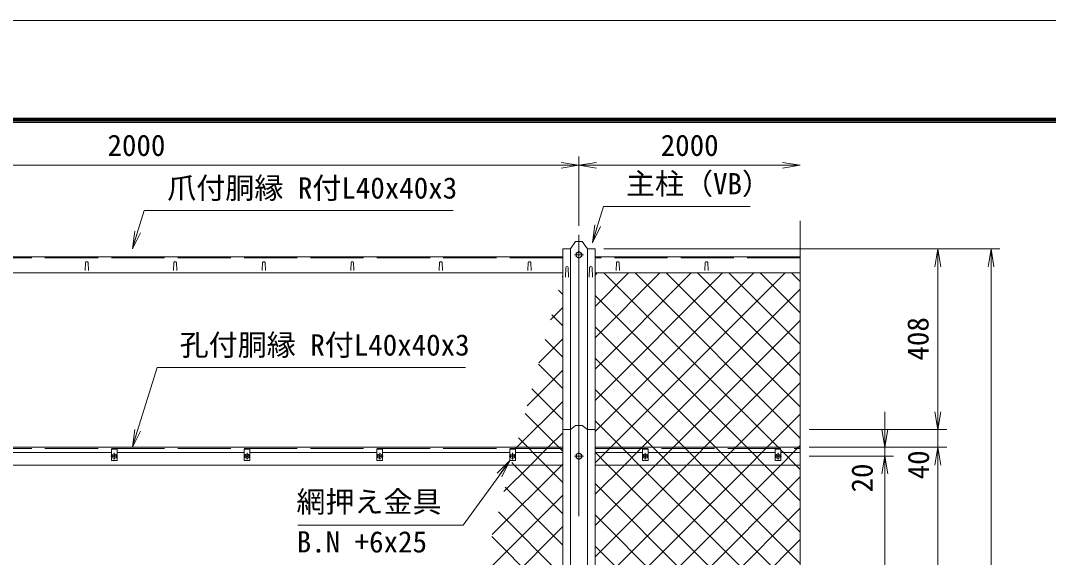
# Model space of a CAD drawing. Units: millimetres, scale not verified. Extents: x -4200 to 4200, y -2970 to 2970.
# Drawn here: x -2497 to -174, y 1758 to 2970 of the extents above; entities that cross this region are included whole.
import ezdxf
from ezdxf.enums import TextEntityAlignment as Align

# ---------------------------------------------------------------- set-up
doc = ezdxf.new("R2010")
doc.units = ezdxf.units.MM
doc.header["$LTSCALE"] = 20
doc.linetypes.add('DASHED', pattern=[7.5, 6, -1.5])
doc.linetypes.add('USER1', pattern=[50.8, 31.75, -6.35, 6.35, -6.35])
for name, color, linetype, lineweight in [('0-0_D-TTL', 7, 'Continuous', 9), ('0-1_D-STR1', 1, 'Continuous', 18), ('0-2_D-STR2', 7, 'Continuous', 9), ('0-3_D-BMK', 2, 'USER1', 13), ('0-4_D-STR-DIM', 7, 'Continuous', 9), ('0-5_D-STR3', 3, 'Continuous', 13), ('0-6_D-STR-TXT', 7, 'Continuous', 9), ('0-7_0', 7, 'Continuous', 9)]:
    doc.layers.add(name, color=color, linetype=linetype, lineweight=lineweight)
doc.styles.add('ＭＳ ゴシック', font='')
doc.styles.get('ＭＳ ゴシック').set_extended_font_data('MS Gothic')

# ---------------------------------------------------------------- blocks, each defined once
blk = doc.blocks.new('_Open')
at = {"layer": '0-7_0'}
blk.add_line((-20, 3.33), (0, 0), dxfattribs=at)
blk.add_lwpolyline([(-20, -3.33), (0, 0), (-20, 0)], dxfattribs=at)

msp = doc.modelspace()

# ---------------------------------------------------------------- linework, layer by layer
at = {"layer": '0-0_D-TTL', "color": 2, "lineweight": 18}
msp.add_lwpolyline([(-4200, 2970), (4200, 2970), (4200, -2970), (-4200, -2970)], close=True, dxfattribs=at)
at = {"layer": '0-0_D-TTL'}
for points in [[(-3930, 2750), (3930, 2750), (3930, -2750), (-3930, -2750)], [(-3927.5, 2747.5), (3927.5, 2747.5), (3927.5, -2747.5), (-3927.5, -2747.5)], [(-3925, 2745), (3925, 2745), (3925, -2745), (-3925, -2745)], [(-3922.5, 2742.5), (3922.5, 2742.5), (3922.5, -2742.5), (-3922.5, -2742.5)], [(-3920, 2740), (3920, 2740), (3920, -2740), (-3920, -2740)]]:
    msp.add_lwpolyline(points, close=True, dxfattribs=at)
at = {"layer": '0-1_D-STR1'}
for p, q in [((-1271.47, 364.95), (-1271.47, 2454.29)), ((-1253.97, 366.45), (-1253.97, 2454.29)), ((-1215.97, 366.45), (-1215.97, 2454.29)), ((-1198.47, 364.95), (-1198.47, 2454.29)), ((-1271.47, 2436.62), (-3209.97, 2436.62)), ((-2349.97, 2423.49), (-2350.72, 2405.74)), ((-2343.97, 2423.49), (-2343.22, 2405.74)), ((-2149.97, 2423.49), (-2150.72, 2405.74)), ((-2143.97, 2423.49), (-2143.22, 2405.74)), ((-1949.97, 2423.49), (-1950.72, 2405.74)), ((-1943.97, 2423.49), (-1943.22, 2405.74)), ((-1749.97, 2423.49), (-1750.72, 2405.74)), ((-1743.97, 2423.49), (-1743.22, 2405.74)), ((-1549.97, 2423.49), (-1550.72, 2405.74)), ((-1543.97, 2423.49), (-1543.22, 2405.74)), ((-1349.97, 2423.49), (-1350.72, 2405.74)), ((-1343.97, 2423.49), (-1343.22, 2405.74)), ((-734.97, 2436.62), (-1198.47, 2436.62)), ((-1149.97, 2423.49), (-1150.72, 2405.74)), ((-1143.97, 2423.49), (-1143.22, 2405.74)), ((-949.97, 2423.49), (-950.72, 2405.74)), ((-943.97, 2423.49), (-943.22, 2405.74)), ((-1271.47, 2400.37), (-3209.97, 2400.37)), ((-1264.97, 2412.37), (-1265.72, 2390.87)), ((-1258.97, 2412.37), (-1258.22, 2390.87)), ((-1210.97, 2412.37), (-1211.72, 2390.87)), ((-1204.97, 2412.37), (-1204.22, 2390.87)), ((-734.97, 2400.37), (-1198.47, 2400.37)), ((-1271.47, 2006.45), (-3209.97, 2006.45)), ((-1198.47, 2006.45), (-734.97, 2006.45)), ((-3209.97, 1966.45), (-1271.47, 1966.45)), ((-734.97, 1966.45), (-1198.47, 1966.45))]:
    msp.add_line(p, q, dxfattribs=at)
at = {"layer": '0-1_D-STR1', "linetype": 'DASHED'}
for p, q in [((-1271.47, 2433.9), (-3209.97, 2433.9)), ((-734.97, 2433.9), (-1198.47, 2433.9)), ((-1271.47, 2003.45), (-3209.97, 2003.45)), ((-1198.47, 2003.45), (-734.97, 2003.45))]:
    msp.add_line(p, q, dxfattribs=at)
at = {"layer": '0-1_D-STR1'}
for points in [[(-1271.47, 2454.29), (-1253.97, 2454.29), (-1242.47, 2471.2), (-1227.47, 2471.2), (-1215.97, 2454.29), (-1198.47, 2454.29)], [(-1271.47, 2046.45), (-1253.97, 2046.45), (-1242.47, 2055.32), (-1227.47, 2055.32), (-1215.97, 2046.45), (-1198.47, 2046.45)]]:
    msp.add_lwpolyline(points, dxfattribs=at)
for centre in [(-2346.97, 2422.24), (-2146.97, 2422.24), (-1946.97, 2422.24), (-1746.97, 2422.24), (-1546.97, 2422.24), (-1346.97, 2422.24), (-1146.97, 2422.24), (-946.97, 2422.24), (-1261.97, 2411.12), (-1207.97, 2411.12)]:
    msp.add_arc(centre, 3.25, 22.61986, 157.38014, dxfattribs=at)
at = {"layer": '0-2_D-STR2'}
for p, q in [((-1273.22, 2391.29), (-1271.47, 2393.03)), ((-1198.47, 2395.32), (-1193.43, 2400.37)), ((-1198.47, 2324.61), (-1122.72, 2400.37)), ((-1198.47, 2253.9), (-1052.01, 2400.37)), ((-1198.47, 2183.19), (-981.3, 2400.37)), ((-1198.47, 2112.48), (-910.58, 2400.37)), ((-1198.47, 2041.77), (-839.87, 2400.37)), ((-734.97, 2027.04), (-1108.3, 2400.37)), ((-734.97, 2097.76), (-1037.59, 2400.37)), ((-734.97, 2168.47), (-966.88, 2400.37)), ((-734.97, 2239.18), (-896.16, 2400.37)), ((-734.97, 2309.89), (-825.45, 2400.37)), ((-734.97, 2380.6), (-754.74, 2400.37)), ((-1271.47, 2351.41), (-1281.35, 2361.29)), ((-855.81, 2006.45), (-1198.47, 2349.12)), ((-1299.51, 2294.29), (-1271.47, 2322.32)), ((-1271.47, 2280.7), (-1296.43, 2305.65)), ((-926.52, 2006.45), (-1198.47, 2278.41)), ((-1021.66, 2006.45), (-734.97, 2293.13)), ((-1325.79, 2197.29), (-1271.47, 2251.61)), ((-1271.47, 2209.99), (-1311.5, 2250.02)), ((-997.23, 2006.45), (-1198.47, 2207.7)), ((-950.94, 2006.45), (-734.97, 2222.42)), ((-1271.47, 2139.28), (-1326.58, 2194.39)), ((-1352.08, 2100.29), (-1271.47, 2180.9)), ((-1271.47, 2068.57), (-1341.66, 2138.75)), ((-1067.94, 2006.45), (-1198.47, 2136.99)), ((-880.23, 2006.45), (-734.97, 2151.71)), ((-809.52, 2006.45), (-734.97, 2081)), ((-1064.94, 2003.45), (-1067.94, 2006.45)), ((-1055.94, 1994.45), (-1064.94, 2003.45)), ((-1033.66, 1994.45), (-1024.66, 2003.45)), ((-1024.66, 2003.45), (-1021.66, 2006.45)), ((-994.23, 2003.45), (-997.23, 2006.45)), ((-985.23, 1994.45), (-994.23, 2003.45)), ((-962.94, 1994.45), (-953.94, 2003.45)), ((-953.94, 2003.45), (-950.94, 2006.45)), ((-923.52, 2003.45), (-926.52, 2006.45)), ((-914.52, 1994.45), (-923.52, 2003.45)), ((-892.23, 1994.45), (-883.23, 2003.45)), ((-883.23, 2003.45), (-880.23, 2006.45)), ((-852.81, 2003.45), (-855.81, 2006.45)), ((-843.81, 1994.45), (-852.81, 2003.45)), ((-821.52, 1994.45), (-812.52, 2003.45)), ((-812.52, 2003.45), (-809.52, 2006.45)), ((-1061.66, 1966.45), (-1033.66, 1994.45)), ((-1027.94, 1966.45), (-1055.94, 1994.45)), ((-990.94, 1966.45), (-962.94, 1994.45)), ((-957.23, 1966.45), (-985.23, 1994.45)), ((-920.23, 1966.45), (-892.23, 1994.45)), ((-886.52, 1966.45), (-914.52, 1994.45)), ((-849.52, 1966.45), (-821.52, 1994.45)), ((-815.81, 1966.45), (-843.81, 1994.45)), ((-1198.47, 1829.63), (-1061.66, 1966.45)), ((-1198.47, 1758.92), (-990.94, 1966.45)), ((-1198.47, 1688.21), (-920.23, 1966.45)), ((-1198.47, 1617.5), (-849.52, 1966.45)), ((-734.97, 1673.49), (-1027.94, 1966.45)), ((-734.97, 1744.2), (-957.23, 1966.45)), ((-734.97, 1814.91), (-886.52, 1966.45)), ((-734.97, 1885.62), (-815.81, 1966.45)), ((-1198.47, 1476.08), (-734.97, 1939.58)), ((-1271.47, 1785.73), (-1401.97, 1916.22)), ((-734.97, 1461.36), (-1198.47, 1924.86)), ((-1457.24, 1712.29), (-1271.47, 1898.06)), ((-1271.47, 1715.02), (-1417.05, 1860.59)), ((-1198.47, 1405.37), (-734.97, 1868.87)), ((-734.97, 1390.65), (-1198.47, 1854.15)), ((-1483.53, 1615.29), (-1271.47, 1827.35)), ((-1271.47, 1644.31), (-1432.13, 1804.96)), ((-1143.43, 1389.7), (-734.97, 1798.16)), ((-804.74, 1389.7), (-1198.47, 1783.44))]:
    msp.add_line(p, q, dxfattribs=at)
for points in [[(-1198.47, 1971.06), (-1175.08, 1994.45), (-1166.08, 2003.45), (-1163.08, 2006.45), (-769.16, 2400.37)], [(-781.09, 2002.45), (-782.09, 2003.45), (-785.09, 2006.45), (-1179.01, 2400.37)], [(-1198.47, 1900.35), (-1132.37, 1966.45), (-1104.37, 1994.45), (-1095.37, 2003.45), (-1092.37, 2006.45), (-734.97, 2363.85)], [(-1378.37, 2003.29), (-1378.21, 2003.45), (-1375.21, 2006.45), (-1271.47, 2110.19)], [(-1271.47, 1997.86), (-1277.07, 2003.45), (-1280.07, 2006.45), (-1356.74, 2083.12)], [(-734.97, 1602.78), (-1098.65, 1966.45), (-1126.65, 1994.45), (-1135.65, 2003.45), (-1138.65, 2006.45), (-1198.47, 2066.28)], [(-1404.66, 1906.29), (-1344.5, 1966.45), (-1316.5, 1994.45), (-1307.5, 2003.45), (-1304.5, 2006.45), (-1271.47, 2039.48)], [(-1271.47, 1927.15), (-1310.78, 1966.45), (-1338.78, 1994.45), (-1347.78, 2003.45), (-1350.78, 2006.45), (-1371.81, 2027.49)], [(-1198.47, 1546.79), (-778.81, 1966.45), (-750.81, 1994.45), (-741.81, 2003.45), (-738.81, 2006.45), (-734.97, 2010.29)], [(-734.97, 1956.33), (-745.09, 1966.45), (-773.09, 1994.45), (-778.47, 1999.83)], [(-734.97, 1532.07), (-1169.36, 1966.45), (-1197.36, 1994.45), (-1198.47, 1995.57)], [(-1430.95, 1809.29), (-1273.79, 1966.45), (-1271.47, 1968.77)], [(-1271.47, 1856.44), (-1381.49, 1966.45), (-1386.89, 1971.86)]]:
    msp.add_lwpolyline(points, dxfattribs=at)
at = {"layer": '0-3_D-BMK'}
for p, q in [((-1234.97, 2486.26), (-1234.97, 116.45)), ((-1224.97, 2440.7), (-1244.97, 2440.7)), ((-2292.41, 1986.45), (-2277.53, 1986.45)), ((-2284.97, 1993.89), (-2284.97, 1979.01)), ((-1992.41, 1986.45), (-1977.53, 1986.45)), ((-1984.97, 1993.89), (-1984.97, 1979.01)), ((-1692.41, 1986.45), (-1677.53, 1986.45)), ((-1684.97, 1993.89), (-1684.97, 1979.01)), ((-1392.41, 1986.45), (-1377.53, 1986.45)), ((-1384.97, 1993.89), (-1384.97, 1979.01)), ((-1224.97, 1986.45), (-1244.97, 1986.45)), ((-1092.41, 1986.45), (-1077.53, 1986.45)), ((-1084.97, 1993.89), (-1084.97, 1979.01)), ((-792.41, 1986.45), (-777.53, 1986.45)), ((-784.97, 1993.89), (-784.97, 1979.01))]:
    msp.add_line(p, q, dxfattribs=at)
at = {"layer": '0-4_D-STR-DIM'}
for p, q in [((-1234.97, 2506.26), (-1234.97, 2663.15)), ((-1234.97, 2506.26), (-1234.97, 2663.15)), ((-3194.97, 2643.15), (-1274.97, 2643.15)), ((-1194.97, 2643.15), (-774.97, 2643.15)), ((-734.97, 2517.62), (-734.97, 1177.11)), ((-1178.47, 2454.29), (-403.93, 2454.29)), ((-1178.47, 2454.29), (-283.93, 2454.29)), ((-423.93, 2086.45), (-423.93, 2414.29)), ((-303.93, 226.45), (-303.93, 2414.29)), ((-423.93, 2086.45), (-423.93, 2126.45)), ((-543.93, 2046.45), (-543.93, 2086.45)), ((-714.97, 2046.45), (-403.93, 2046.45)), ((-714.97, 2046.45), (-403.93, 2046.45)), ((-423.93, 2006.45), (-423.93, 2046.45)), ((-714.97, 2006.45), (-403.93, 2006.45)), ((-714.97, 2006.45), (-403.93, 2006.45)), ((-714.97, 2006.45), (-523.93, 2006.45)), ((-543.93, 1986.45), (-543.93, 2006.45)), ((-714.97, 1986.45), (-523.93, 1986.45)), ((-714.97, 1986.45), (-523.93, 1986.45)), ((-423.93, 1966.45), (-423.93, 226.45)), ((-423.93, 1966.45), (-423.93, 1926.45)), ((-543.93, 1946.45), (-543.93, 256.45)), ((-543.93, 1946.45), (-543.93, 1906.45))]:
    msp.add_line(p, q, dxfattribs=at)
at = {"layer": '0-5_D-STR3'}
for p, q in [((-1234.97, 2448.2), (-1241.47, 2444.45)), ((-1241.47, 2444.45), (-1241.47, 2436.94)), ((-1228.47, 2444.45), (-1234.97, 2448.2)), ((-1228.47, 2436.94), (-1228.47, 2444.45)), ((-1241.47, 2436.94), (-1234.97, 2433.19)), ((-1234.97, 2433.19), (-1228.47, 2436.94)), ((-2291.47, 1994.45), (-2578.47, 1994.45)), ((-2286.8, 1986.85), (-2288.32, 1986.82)), ((-2288.32, 1986.82), (-2288.32, 1986.09)), ((-2288.32, 1986.82), (-2288.32, 1986.09)), ((-2286.8, 1986.06), (-2288.32, 1986.09)), ((-2285.88, 1987.32), (-2286.8, 1986.85)), ((-2285.88, 1985.59), (-2286.8, 1986.06)), ((-2285.86, 1987.34), (-2285.37, 1988.26)), ((-2285.86, 1985.57), (-2285.37, 1984.65)), ((-2285.34, 1989.8), (-2285.37, 1988.26)), ((-2285.37, 1989.8), (-2284.61, 1989.8)), ((-2285.34, 1983.1), (-2285.37, 1984.65)), ((-2285.34, 1983.1), (-2284.61, 1983.1)), ((-2284.61, 1989.8), (-2284.58, 1988.26)), ((-2284.61, 1983.1), (-2284.58, 1984.65)), ((-2284.09, 1987.34), (-2284.58, 1988.26)), ((-2284.09, 1985.57), (-2284.58, 1984.65)), ((-2284.07, 1987.32), (-2283.15, 1986.85)), ((-2284.07, 1985.59), (-2283.15, 1986.06)), ((-2283.15, 1986.06), (-2281.62, 1986.09)), ((-1991.47, 1994.45), (-2278.47, 1994.45)), ((-1986.8, 1986.85), (-1988.32, 1986.82)), ((-1988.32, 1986.82), (-1988.32, 1986.09)), ((-1988.32, 1986.82), (-1988.32, 1986.09)), ((-1986.8, 1986.06), (-1988.32, 1986.09)), ((-1985.88, 1987.32), (-1986.8, 1986.85)), ((-1985.88, 1985.59), (-1986.8, 1986.06)), ((-1985.86, 1987.34), (-1985.37, 1988.26)), ((-1985.86, 1985.57), (-1985.37, 1984.65)), ((-1985.34, 1989.8), (-1985.37, 1988.26)), ((-1985.37, 1989.8), (-1984.61, 1989.8)), ((-1985.34, 1983.1), (-1985.37, 1984.65)), ((-1985.34, 1983.1), (-1984.61, 1983.1)), ((-1984.61, 1989.8), (-1984.58, 1988.26)), ((-1984.61, 1983.1), (-1984.58, 1984.65)), ((-1984.09, 1987.34), (-1984.58, 1988.26)), ((-1984.09, 1985.57), (-1984.58, 1984.65)), ((-1984.07, 1987.32), (-1983.15, 1986.85)), ((-1984.07, 1985.59), (-1983.15, 1986.06)), ((-1983.15, 1986.06), (-1981.62, 1986.09)), ((-1691.47, 1994.45), (-1978.47, 1994.45)), ((-1686.8, 1986.85), (-1688.32, 1986.82)), ((-1688.32, 1986.82), (-1688.32, 1986.09)), ((-1688.32, 1986.82), (-1688.32, 1986.09)), ((-1686.8, 1986.06), (-1688.32, 1986.09)), ((-1685.88, 1987.32), (-1686.8, 1986.85)), ((-1685.88, 1985.59), (-1686.8, 1986.06)), ((-1685.86, 1987.34), (-1685.37, 1988.26)), ((-1685.86, 1985.57), (-1685.37, 1984.65)), ((-1685.34, 1989.8), (-1685.37, 1988.26)), ((-1685.37, 1989.8), (-1684.61, 1989.8)), ((-1685.34, 1983.1), (-1685.37, 1984.65)), ((-1685.34, 1983.1), (-1684.61, 1983.1)), ((-1684.61, 1989.8), (-1684.58, 1988.26)), ((-1684.61, 1983.1), (-1684.58, 1984.65)), ((-1684.09, 1987.34), (-1684.58, 1988.26)), ((-1684.09, 1985.57), (-1684.58, 1984.65)), ((-1684.07, 1987.32), (-1683.15, 1986.85)), ((-1684.07, 1985.59), (-1683.15, 1986.06)), ((-1683.15, 1986.06), (-1681.62, 1986.09)), ((-1391.47, 1994.45), (-1678.47, 1994.45)), ((-1386.8, 1986.85), (-1388.32, 1986.82)), ((-1388.32, 1986.82), (-1388.32, 1986.09)), ((-1388.32, 1986.82), (-1388.32, 1986.09)), ((-1386.8, 1986.06), (-1388.32, 1986.09)), ((-1385.88, 1987.32), (-1386.8, 1986.85)), ((-1385.88, 1985.59), (-1386.8, 1986.06)), ((-1385.86, 1987.34), (-1385.37, 1988.26)), ((-1385.86, 1985.57), (-1385.37, 1984.65)), ((-1385.34, 1989.8), (-1385.37, 1988.26)), ((-1385.37, 1989.8), (-1384.61, 1989.8)), ((-1385.34, 1983.1), (-1385.37, 1984.65)), ((-1385.34, 1983.1), (-1384.61, 1983.1)), ((-1384.61, 1989.8), (-1384.58, 1988.26)), ((-1384.61, 1983.1), (-1384.58, 1984.65)), ((-1384.09, 1987.34), (-1384.58, 1988.26)), ((-1384.09, 1985.57), (-1384.58, 1984.65)), ((-1384.07, 1987.32), (-1383.15, 1986.85)), ((-1384.07, 1985.59), (-1383.15, 1986.06)), ((-1383.15, 1986.06), (-1381.62, 1986.09)), ((-1271.47, 1994.45), (-1378.47, 1994.45)), ((-1234.97, 1993.96), (-1241.47, 1990.21)), ((-1241.47, 1990.21), (-1241.47, 1982.7)), ((-1241.47, 1982.7), (-1234.97, 1978.95)), ((-1228.47, 1990.21), (-1234.97, 1993.96)), ((-1234.97, 1978.95), (-1228.47, 1982.7)), ((-1228.47, 1982.7), (-1228.47, 1990.21)), ((-1091.47, 1994.45), (-1198.47, 1994.45)), ((-1086.8, 1986.85), (-1088.32, 1986.82)), ((-1088.32, 1986.82), (-1088.32, 1986.09)), ((-1088.32, 1986.82), (-1088.32, 1986.09)), ((-1086.8, 1986.06), (-1088.32, 1986.09)), ((-1085.88, 1987.32), (-1086.8, 1986.85)), ((-1085.88, 1985.59), (-1086.8, 1986.06)), ((-1085.86, 1987.34), (-1085.37, 1988.26)), ((-1085.86, 1985.57), (-1085.37, 1984.65)), ((-1085.34, 1989.8), (-1085.37, 1988.26)), ((-1085.37, 1989.8), (-1084.61, 1989.8)), ((-1085.34, 1983.1), (-1085.37, 1984.65)), ((-1085.34, 1983.1), (-1084.61, 1983.1)), ((-1084.61, 1989.8), (-1084.58, 1988.26)), ((-1084.61, 1983.1), (-1084.58, 1984.65)), ((-1084.09, 1987.34), (-1084.58, 1988.26)), ((-1084.09, 1985.57), (-1084.58, 1984.65)), ((-1084.07, 1987.32), (-1083.15, 1986.85)), ((-1084.07, 1985.59), (-1083.15, 1986.06)), ((-1083.15, 1986.06), (-1081.62, 1986.09)), ((-791.47, 1994.45), (-1078.47, 1994.45)), ((-786.8, 1986.85), (-788.32, 1986.82)), ((-788.32, 1986.82), (-788.32, 1986.09)), ((-788.32, 1986.82), (-788.32, 1986.09)), ((-786.8, 1986.06), (-788.32, 1986.09)), ((-785.88, 1987.32), (-786.8, 1986.85)), ((-785.88, 1985.59), (-786.8, 1986.06)), ((-785.86, 1987.34), (-785.37, 1988.26)), ((-785.86, 1985.57), (-785.37, 1984.65)), ((-785.34, 1989.8), (-785.37, 1988.26)), ((-785.37, 1989.8), (-784.61, 1989.8)), ((-785.34, 1983.1), (-785.37, 1984.65)), ((-785.34, 1983.1), (-784.61, 1983.1)), ((-784.61, 1989.8), (-784.58, 1988.26)), ((-784.61, 1983.1), (-784.58, 1984.65)), ((-784.09, 1987.34), (-784.58, 1988.26)), ((-784.09, 1985.57), (-784.58, 1984.65)), ((-784.07, 1987.32), (-783.15, 1986.85)), ((-784.07, 1985.59), (-783.15, 1986.06)), ((-783.15, 1986.06), (-781.62, 1986.09)), ((-734.97, 1994.45), (-778.47, 1994.45))]:
    msp.add_line(p, q, dxfattribs=at)
for points in [[(-2291.47, 2002.45), (-2278.47, 2002.45), (-2278.47, 1976.45), (-2291.47, 1976.45)], [(-1991.47, 2002.45), (-1978.47, 2002.45), (-1978.47, 1976.45), (-1991.47, 1976.45)], [(-1691.47, 2002.45), (-1678.47, 2002.45), (-1678.47, 1976.45), (-1691.47, 1976.45)], [(-1391.47, 2002.45), (-1378.47, 2002.45), (-1378.47, 1976.45), (-1391.47, 1976.45)], [(-1091.47, 2002.45), (-1078.47, 2002.45), (-1078.47, 1976.45), (-1091.47, 1976.45)], [(-791.47, 2002.45), (-778.47, 2002.45), (-778.47, 1976.45), (-791.47, 1976.45)]]:
    msp.add_lwpolyline(points, close=True, dxfattribs=at)
for points in [[(-2283.15, 1986.85), (-2281.62, 1986.82), (-2281.62, 1986.09)], [(-1983.15, 1986.85), (-1981.62, 1986.82), (-1981.62, 1986.09)], [(-1683.15, 1986.85), (-1681.62, 1986.82), (-1681.62, 1986.09)], [(-1383.15, 1986.85), (-1381.62, 1986.82), (-1381.62, 1986.09)], [(-1083.15, 1986.85), (-1081.62, 1986.82), (-1081.62, 1986.09)], [(-783.15, 1986.85), (-781.62, 1986.82), (-781.62, 1986.09)]]:
    msp.add_lwpolyline(points, dxfattribs=at)
for centre, radius in [((-1234.97, 2440.7), 6.25), ((-2284.97, 1986.45), 5.25), ((-1984.97, 1986.45), 5.25), ((-1684.97, 1986.45), 5.25), ((-1384.97, 1986.45), 5.25), ((-1234.97, 1986.45), 6.25), ((-1084.97, 1986.45), 5.25), ((-784.97, 1986.45), 5.25)]:
    msp.add_circle(centre, radius, dxfattribs=at)
at = {"layer": '0-6_D-STR-TXT'}
for points in [[(-1519.28, 2541), (-2217.16, 2541), (-2243.31, 2456.28)], [(-848.32, 2550.51), (-1179.71, 2550.51), (-1204.01, 2470.27)], [(-1491.19, 2186.58), (-2188.3, 2186.58), (-2243.31, 2008.36)], [(-1870.31, 1830.75), (-1496.29, 1830.75), (-1391.93, 1974.67)]]:
    msp.add_lwpolyline(points, dxfattribs=at)

# ---------------------------------------------------------------- block references
at = {"layer": '0-4_D-STR-DIM', "xscale": 2, "yscale": 2}
for p in [(-1234.97, 2643.15), (-734.97, 2643.15)]:
    msp.add_blockref('_Open', p, dxfattribs=at)
for p, rotation in [((-1234.97, 2643.15), 180), ((-423.93, 2454.29), 90), ((-303.93, 2454.29), 90), ((-423.93, 2046.45), 270), ((-423.93, 2046.45), 270), ((-543.93, 2006.45), 270), ((-423.93, 2006.45), 90), ((-423.93, 2006.45), 90), ((-543.93, 1986.45), 90), ((-543.93, 1986.45), 90)]:
    msp.add_blockref('_Open', p, dxfattribs=dict(at, rotation=rotation))
at = {"layer": '0-6_D-STR-TXT', "xscale": 2, "yscale": 2}
for p, rotation in [((-1204.59, 2468.36), 253.14944), ((-2243.9, 2454.37), 252.84683), ((-2243.9, 2006.45), 252.84683), ((-1390.75, 1976.29), 54.05188)]:
    msp.add_blockref('_Open', p, dxfattribs=dict(at, rotation=rotation))

# ---------------------------------------------------------------- texts
at = {"layer": '0-4_D-STR-DIM', "style": 'ＭＳ ゴシック'}
for p in [(-2300.22, 2649.9), (-1050.22, 2649.9)]:
    msp.add_text('2000', height=48.09, dxfattribs=at).set_placement(p, align=Align.BOTTOM_LEFT)
for s, p in [('408', (-430.68, 2202.25)), ('40', (-429.53, 1934.12)), ('20', (-556.81, 1904.37))]:
    msp.add_text(s, height=48.09, rotation=90, dxfattribs=at).set_placement(p, align=Align.BOTTOM_LEFT)
at = {"layer": '0-6_D-STR-TXT', "style": 'ＭＳ ゴシック'}
for s, p in [('主柱（VB）', (-1128.78, 2563.1)), ('爪付胴縁 R付L40x40x3', (-2165.22, 2553.59)), ('孔付胴縁 R付L40x40x3', (-2137.13, 2199.16)), ('網押え金具', (-1873.36, 1844.98)), ('B.N +6x25', (-1872.64, 1754.54))]:
    msp.add_text(s, height=48.09, dxfattribs=at).set_placement(p, align=Align.BOTTOM_LEFT)

doc.saveas('drawing.dxf')
